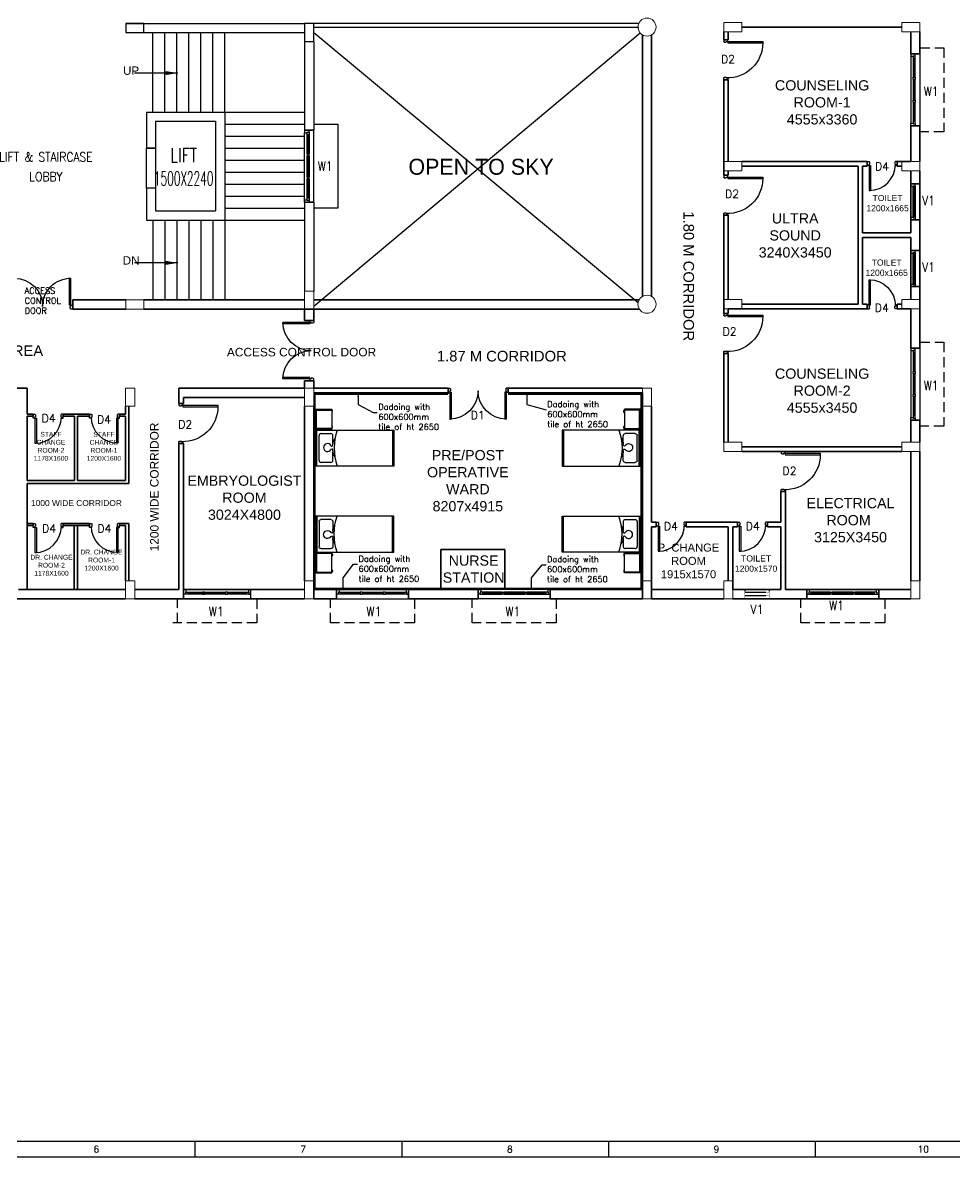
# Model space of a CAD drawing. Extents: x 2733443 to 3206532, y -1516114 to -1264405.
# Drawn here: x 2760105 to 2783369, y -1389320 to -1360977 of the extents above; entities that cross this region are included whole.
import ezdxf
from ezdxf.enums import TextEntityAlignment as Align

# ---------------------------------------------------------------- set-up
doc = ezdxf.new("R2010")
doc.units = 0
doc.header["$MEASUREMENT"] = 0
for name, pattern in [('1', [0, 0, 0]), ('DASHED', [0.75, 0.5, -0.25]), ('HIDDEN', [0.375, 0.25, -0.125])]:
    doc.linetypes.add(name, pattern=pattern)
doc.layers.get('0').update_dxf_attribs({"color": 250, "linetype": '1'})
for name, color, linetype in [('Chajja', 7, 'DASHED'), ('DADO', 10, '1'), ('DOOR', 40, 'Continuous'), ('furniture', 33, 'Continuous'), ('Plan', 44, 'Continuous'), ('stairscas', 7, 'Continuous'), ('TEXT', 5, '1'), ('TITLE', 7, 'Continuous'), ('V1', 7, 'Continuous'), ('Ventilator', 161, '1'), ('W1', 7, 'Continuous')]:
    doc.layers.add(name, color=color, linetype=linetype)
for name, color, linetype, lineweight in [('Column', 162, 'Continuous', 13), ('WALL', 7, '1', 35), ('windows', 4, 'Continuous', 0)]:
    doc.layers.add(name, color=color, linetype=linetype, lineweight=lineweight)
doc.styles.add('ARI', font='arial.ttf')
doc.styles.add('ARIAL', font='arial.ttf')
doc.styles.add('MSK', font='g13f12w.shx')
doc.styles.add('ROMANS', font='romans.shx')
doc.styles.add('RT', font='romant.shx')
doc.dimstyles.new('Measurements', dxfattribs={"dimscale": 0, "dimtxt": 150, "dimasz": 100, "dimexe": 100, "dimexo": 50, "dimgap": 25, "dimtad": 0, "dimdec": 0, "dimzin": 0, "dimdsep": 46, "dimtxsty": 'ROMANS', "dimcen": 10, "dimdle": 100, "dimclrd": 256, "dimclre": 256, "dimclrt": 5, "dimadec": 0, "dimazin": 0, "dimtfac": 1, "dimtdec": 0, "dimtofl": 0, "dimtmove": 1, "dimatfit": 3, "dimfxl": 1, "dimfrac": 2, "dimtolj": 1, "dimtzin": 0, "dimarcsym": 0})
doc.dimstyles.new('MM', dxfattribs={"dimscale": 0, "dimtxt": 230, "dimasz": 60, "dimexe": 100, "dimexo": 0.0625, "dimgap": 25, "dimtad": 0, "dimdec": 0, "dimzin": 0, "dimdsep": 46, "dimtxsty": 'ROMANS', "dimblk": 'OBLIQUE', "dimcen": 0.09, "dimdle": 100, "dimclrd": 5, "dimclre": 5, "dimclrt": 6, "dimadec": 0, "dimazin": 0, "dimtfac": 1, "dimtdec": 0, "dimtofl": 0, "dimtmove": 1, "dimatfit": 3, "dimfxl": 1, "dimfrac": 2, "dimtolj": 1, "dimtzin": 0, "dimarcsym": 0})

# ---------------------------------------------------------------- blocks, each defined once
blk = doc.blocks.new('A$C1BA14061')
at = {"layer": 'TITLE'}
blk.add_line((202692, -139174), (1204, -139174), dxfattribs=at)
at = {"layer": 'TITLE', "color": 0}
for p, q in [((101948, -140464), (101948, -139174)), ((118954, -140464), (118954, -139174)), ((135959, -140464), (135959, -139174)), ((152965, -140464), (152965, -139174))]:
    blk.add_line(p, q, dxfattribs=at)
at = {"layer": 'TITLE', "color": 7}
blk.add_line((203982, -140464), (0, -140464), dxfattribs=at)
at = {"layer": 'TITLE', "color": 0, "style": 'ROMANS', "width": 1}
for s, height, p in [('6', 535, (93808, -139799)), ('7', 535, (110813, -139799)), ('8', 535, (127819, -139799)), ('9', 535, (144825, -139799)), ('10', 534.7, (161831, -139799))]:
    blk.add_text(s, height=height, dxfattribs=at).set_placement(p, align=Align.MIDDLE)
blk = doc.blocks.new('A$C19B8274B')
at = {"layer": 'DOOR'}
for p, q in [((-45, 925), (-80, 925)), ((-80, 50), (-80, 925)), ((-45, 50), (-45, 925)), ((-45, 50), (-80, 50)), ((-955, -50), (-955, -47.5)), ((-940, -35), (-942.5, -35)), ((-60, -35), (-57.5, -35)), ((-45, -50), (-45, -47.5))]:
    blk.add_line(p, q, dxfattribs=at)
for points in [[(-940, 15), (-955, 15), (-955, 50), (-1000, 50), (-1000, -50), (-955, -50)], [(-940, -35), (-940, 15)], [(-60, 15), (-45, 15), (-45, 50), (0, 50), (0, -50), (-45, -50)], [(-60, -35), (-60, 15)]]:
    blk.add_lwpolyline(points, dxfattribs=at)
at = {"layer": 'DOOR', "color": 145}
blk.add_arc((-80, 50), 875, 90, 182.29244, dxfattribs=at)
at = {"layer": 'DOOR'}
for centre, start, end in [((-955, -35), 270, 0), ((-45, -35), 180, 270)]:
    blk.add_arc(centre, 12.5, start, end, dxfattribs=at)
blk = doc.blocks.new('A$C5E6D2A54')
at = {"layer": 'furniture'}
for p, q in [((-442, 400), (-1342, 400)), ((-1342, 400), (-1342, -1550)), ((-442, 370), (-1342, 370)), ((-580, 319), (-1205, 319)), ((-442, -1550), (-442, 400)), ((-1254, 270), (-1254, 22)), ((-531, 22), (-531, 270)), ((-1010, -27), (-1205, -27)), ((-580, -27), (-796, -27)), ((-1342, -1520), (-442, -1520)), ((-1342, -1550), (-442, -1550))]:
    blk.add_line(p, q, dxfattribs=at)
at = {"layer": 'furniture', "extrusion": (0, 0, -1)}
for centre, major_axis, ratio, start_param, end_param in [((-1205, 270), (34.8, 34.8), 1, 3.926991, 5.497787), ((-580, 270), (-34.8, 34.8), 1, 0.785398, 2.356194), ((-1205, 22), (-34.8, 34.8), 1, 3.926991, 5.497787), ((-903, 107), (99, 0), 0.994805, 2.082243, 7.342535), ((-971, -1), (-3.7, 29), 1, 0.827079, 3.777674), ((-836, -1), (3.5, 29), 1, 2.514084, 5.464678), ((-580, 22), (34.8, 34.8), 1, 0.785398, 2.356194), ((-892, -1416), (0, 1357), 0.999449, -0.338206, 0.338206), ((-995, -243), (-153, 153), 1, 0.057548, 0.834547), ((-812, -243), (69, 205), 0.993949, -0.370916, 0.370916)]:
    blk.add_ellipse(centre, major_axis=major_axis, ratio=ratio, start_param=start_param, end_param=end_param, dxfattribs=at)
blk = doc.blocks.new('A$C258329DF')
at = {"layer": 'furniture'}
for p, q in [((242, 428), (742, 428)), ((242, 28), (242, 428)), ((260, 440), (260, 428)), ((320, 440), (260, 440)), ((261, 48), (261, 428)), ((320, 440), (320, 428)), ((661, 440), (661, 428)), ((721, 440), (661, 440)), ((721, 440), (721, 428)), ((722, 428), (722, 48)), ((742, 428), (742, 28)), ((742, 28), (242, 28)), ((260, 16), (260, 28)), ((320, 16), (260, 16)), ((722, 48), (261, 48)), ((320, 16), (320, 28)), ((661, 16), (661, 28)), ((721, 16), (661, 16)), ((721, 16), (721, 28))]:
    blk.add_line(p, q, dxfattribs=at)
for centre, start, end in [((290, 354), 71.0754, 108.9246), ((691, 354), 71.0754, 108.9246), ((290, 102), 251.0754, 288.9246), ((691, 102), 251.0754, 288.9246)]:
    blk.add_arc(centre, 91.1, start, end, dxfattribs=at)
blk = doc.blocks.new('A$C45A5314D')
at = {"layer": 'furniture', "ltscale": 0.75, "rotation": 270}
blk.add_blockref('A$C258329DF', (-1978, 1209), dxfattribs=at)
at = {"layer": 'furniture', "color": 233, "xscale": -1, "rotation": 90}
blk.add_blockref('A$C5E6D2A54', (-1550, -892), dxfattribs=at)
blk = doc.blocks.new('6w')
at = {"layer": 'Plan'}
for p, q in [((-36, 9.2), (-36, 0)), ((36, 9.2), (36, 0))]:
    blk.add_line(p, q, dxfattribs=at)
at = {"layer": 'Plan', "color": 143}
for p, q in [((-36, 9.2), (36, 9.2)), ((-33.5, 2.5), (-12.5, 2.5)), ((-33.5, 0), (33.5, 0)), ((-31, 4), (-31.5, 4)), ((-31.5, 3.3), (-31.5, 4)), ((-31.5, 3.6), (-12.5, 3.6)), ((-31.5, 3.3), (-31, 3.3)), ((-31, 4.5), (-31, 4)), ((-31, 2.5), (-31, 3.3)), ((-10.5, 3.6), (10.5, 3.6)), ((-10.5, 2.5), (10.5, 2.5)), ((34, 4.5), (12.5, 4.5)), ((12.5, 3.6), (31.5, 3.6)), ((12.5, 2.5), (33.5, 2.5)), ((31, 4.5), (31, 4)), ((31, 4), (31.5, 4)), ((31.5, 3.3), (31, 3.3)), ((31, 2.5), (31, 3.3)), ((31.5, 4), (31.5, 3.3))]:
    blk.add_line(p, q, dxfattribs=at)
at = {"layer": 'Plan', "color": 40}
for p, q in [((-12.5, 2.5), (-12.5, 4.5)), ((-12.5, 4.5), (-10.5, 4.5)), ((-10.5, 2.5), (-12.5, 2.5)), ((-10.5, 2.5), (-10.5, 4.5)), ((10.5, 4.5), (12.5, 4.5)), ((10.5, 2.5), (10.5, 4.5)), ((12.5, 2.5), (10.5, 2.5)), ((12.5, 2.5), (12.5, 4.5))]:
    blk.add_line(p, q, dxfattribs=at)
for points in [[(-34, 4.5), (-36, 4.5), (-36, 0), (-33.5, 0), (-33.5, 2.5), (-34, 2.5), (-34, 4.5)], [(34, 4.5), (36, 4.5), (36, 0), (33.5, 0), (33.5, 2.5), (34, 2.5), (34, 4.5)]]:
    blk.add_lwpolyline(points, close=True, dxfattribs=at)
at = {"layer": 'Plan', "color": 143}
for points in [[(-12.5, 4.5), (-34, 4.5)], [(10.5, 4.5), (-10.5, 4.5)]]:
    blk.add_lwpolyline(points, dxfattribs=at)
blk = doc.blocks.new('_Oblique')
at = {"color": 0, "linetype": 'ByBlock', "lineweight": -2}
blk.add_line((-0.5, -0.5), (0.5, 0.5), dxfattribs=at)
blk = doc.blocks.new('750')
at = {"layer": 'DOOR'}
for p, q in [((-50, 705), (-47.5, 705)), ((-35, 690), (-35, 692.5)), ((-50, 45), (-47.5, 45)), ((-35, 60), (-35, 57.5)), ((50, 45), (50, 80)), ((50, 80), (675, 80)), ((50, 45), (675, 45)), ((675, 45), (675, 80))]:
    blk.add_line(p, q, dxfattribs=at)
for points in [[(15, 690), (15, 705), (50, 705), (50, 750), (-50, 750), (-50, 705)], [(-35, 690), (15, 690)], [(15, 60), (15, 45), (50, 45), (50, 0), (-50, 0), (-50, 45)], [(-35, 60), (15, 60)]]:
    blk.add_lwpolyline(points, dxfattribs=at)
for centre, start, end in [((-35, 705), 180, 270), ((-35, 45), 90, 180)]:
    blk.add_arc(centre, 12.5, start, end, dxfattribs=at)
at = {"layer": 'DOOR', "color": 145}
blk.add_arc((15, 45), 660, 0, 90, dxfattribs=at)
blk = doc.blocks.new('A$C7C0069F8')
at = {"layer": 'Plan'}
for p, q in [((230, 900), (0, 900)), ((0, 900), (0, 837)), ((112, 900), (0, 900)), ((112, 850), (112, 900)), ((0, 837), (62, 837)), ((62, 850), (112, 850)), ((62, 837), (62, 850)), ((112, 850), (112, 850)), ((0, 62), (62, 62)), ((0, 0), (0, 62)), ((62, 62), (62, 50)), ((62, 50), (112, 50)), ((112, 50), (112, 50)), ((112, 50), (112, 0)), ((230, 0), (0, 0)), ((112, 0), (0, 0))]:
    blk.add_line(p, q, dxfattribs=at)
at = {"layer": 'Plan', "color": 143}
for p, q in [((230, 0), (230, 900)), ((0, 62), (0, 837)), ((62, 62), (62, 837)), ((62, 800), (81, 800)), ((81, 812), (81, 800)), ((100, 812), (81, 812)), ((90, 87), (90, 812)), ((100, 800), (100, 812)), ((112, 800), (100, 800)), ((112, 850), (112, 50)), ((62, 100), (81, 100)), ((81, 87), (81, 100)), ((81, 87), (100, 87)), ((112, 100), (100, 100)), ((100, 100), (100, 87))]:
    blk.add_line(p, q, dxfattribs=at)
blk = doc.blocks.new('21500')
at = {"layer": 'DOOR'}
for p, q in [((45, 100), (45, 770)), ((45, 770), (80, 770)), ((80, 100), (80, 770)), ((1420, 100), (1420, 770)), ((1455, 770), (1420, 770)), ((1455, 100), (1455, 770)), ((45, 100), (80, 100)), ((45, 0), (45, 2.5)), ((60, 15), (57.5, 15)), ((1455, 100), (1420, 100)), ((1440, 15), (1442.5, 15)), ((1455, 0), (1455, 2.5))]:
    blk.add_line(p, q, dxfattribs=at)
for points in [[(60, 65), (45, 65), (45, 100), (0, 100), (0, 0), (45, 0)], [(60, 15), (60, 65)], [(1440, 65), (1455, 65), (1455, 100), (1500, 100), (1500, 0), (1455, 0)], [(1440, 15), (1440, 65)]]:
    blk.add_lwpolyline(points, dxfattribs=at)
at = {"layer": 'DOOR', "color": 145}
for centre, start, end in [((45, 65), 0, 90), ((1455, 65), 90, 180)]:
    blk.add_arc(centre, 705, start, end, dxfattribs=at)
at = {"layer": 'DOOR'}
for centre, start, end in [((45, 15), 270, 0), ((1455, 15), 180, 270)]:
    blk.add_arc(centre, 12.5, start, end, dxfattribs=at)
blk = doc.blocks.new('ddoor')
at = {"layer": 'DOOR', "lineweight": 25}
for p, q in [((50, 0), (-50, 0)), ((-50, 0), (-50, -45)), ((50, -45), (50, 0)), ((-50, -45), (-47, -45)), ((-35, -60), (-35, -57)), ((-35, -60), (15, -60)), ((15, -60), (15, -45)), ((15, -45), (50, -45)), ((50, -45), (720, -45)), ((50, -45), (50, -80)), ((50, -80), (720, -80)), ((-50, -1500), (-50, -1455)), ((-50, -1455), (-47, -1455)), ((50, -1500), (-50, -1500)), ((50, -1500), (-50, -1500)), ((-35, -1440), (-35, -1442)), ((-35, -1440), (15, -1440)), ((15, -1440), (15, -1455)), ((15, -1455), (50, -1455)), ((50, -1420), (720, -1420)), ((50, -1455), (50, -1420)), ((50, -1455), (720, -1455)), ((50, -1455), (50, -1500))]:
    blk.add_line(p, q, dxfattribs=at)
for centre, start, end in [((-35, -45), 180, 270), ((-35, -1455), 90, 180)]:
    blk.add_arc(centre, 12.5, start, end, dxfattribs=at)
at = {"layer": 'DOOR', "color": 146, "lineweight": 25, "true_color": 0x105689}
for centre, start, end in [((15, -45), 270, 0), ((15, -1455), 0, 90)]:
    blk.add_arc(centre, 705, start, end, dxfattribs=at)

msp = doc.modelspace()

# ---------------------------------------------------------------- linework, layer by layer
at = {"layer": 'Chajja', "linetype": 'DASHED', "ltscale": 500}
for p, q in [((2763969.5465, -1375969.7761), (2763969.5465, -1375369.776)), ((2765954.5465, -1375369.776), (2765954.5465, -1375969.7761)), ((2765954.5465, -1375969.7761), (2763854.5465, -1375969.7761))]:
    msp.add_line(p, q, dxfattribs=at)
for points in [[(2782510.3007, -1361602.9387), (2783110.3008, -1361602.9387), (2783110.3008, -1363702.9387), (2782510.3007, -1363702.9387)], [(2782510.3632, -1368954.4298), (2783110.3633, -1368954.4298), (2783110.3633, -1371054.4298), (2782510.3632, -1371054.4298)], [(2769891.756, -1375369.776), (2769891.756, -1375969.7761), (2767791.756, -1375969.7761), (2767791.756, -1375369.776)], [(2773430.3848, -1375369.776), (2773430.3848, -1375969.7761), (2771330.3848, -1375969.7761), (2771330.3848, -1375369.776)], [(2781632.8007, -1375369.7761), (2781632.8007, -1375969.7762), (2779532.8007, -1375969.7762), (2779532.8007, -1375369.7761)]]:
    msp.add_lwpolyline(points, dxfattribs=at)
at = {"layer": 'Column'}
for points in [[(2778060.3848, -1361202.2761), (2778060.3848, -1360972.2761), (2777610.3848, -1360972.2761), (2777610.3848, -1361202.2761)], [(2782510.3007, -1361202.2761), (2782510.3007, -1360972.2761), (2782060.3007, -1360972.2761), (2782060.3007, -1361202.2761)], [(2778060.3848, -1364444.7761), (2778060.3848, -1364674.7761), (2777610.3848, -1364674.7761), (2777610.3848, -1364444.7761)], [(2782510.3007, -1364444.7761), (2782510.3007, -1364674.7761), (2782060.3007, -1364674.7761), (2782060.3007, -1364444.7761)], [(2767373.7082, -1367679.7761), (2767143.7082, -1367679.7761), (2767143.7082, -1368129.7761), (2767373.7082, -1368129.7761)], [(2762680.6065, -1367899.7761), (2762680.6065, -1368129.7761), (2763130.6065, -1368129.7761), (2763130.6065, -1367899.7761)], [(2778060.3848, -1368124.7761), (2778060.3848, -1367894.7761), (2777610.3848, -1367894.7761), (2777610.3848, -1368124.7761)], [(2782510.3007, -1368124.7761), (2782510.3007, -1367894.7761), (2782060.3007, -1367894.7761), (2782060.3007, -1368124.7761)], [(2762674.5465, -1370109.7761), (2762904.5465, -1370109.7761), (2762904.5465, -1370559.7761), (2762674.5465, -1370559.7761)], [(2767373.7082, -1370109.7761), (2767143.7082, -1370109.7761), (2767143.7082, -1370559.7761), (2767373.7082, -1370559.7761)], [(2775810.3848, -1370109.7761), (2775580.3848, -1370109.7761), (2775580.3848, -1370559.7761), (2775810.3848, -1370559.7761)], [(2778060.3848, -1371689.7761), (2778060.3848, -1371459.7761), (2777610.3848, -1371459.7761), (2777610.3848, -1371689.7761)], [(2782510.3007, -1371689.7761), (2782510.3007, -1371459.7761), (2782060.3007, -1371459.7761), (2782060.3007, -1371689.7761)], [(2762904.5465, -1374919.7761), (2762674.5465, -1374919.7761), (2762674.5465, -1375369.7761), (2762904.5465, -1375369.7761)], [(2767373.7082, -1374919.7761), (2767143.7082, -1374919.7761), (2767143.7082, -1375369.7761), (2767373.7082, -1375369.7761)], [(2775810.3848, -1374919.7761), (2775580.3848, -1374919.7761), (2775580.3848, -1375369.7761), (2775810.3848, -1375369.7761)], [(2777840.3848, -1374919.7761), (2777610.3848, -1374919.7761), (2777610.3848, -1375369.7761), (2777840.3848, -1375369.7761)], [(2782510.3007, -1374919.7761), (2782280.3007, -1374919.7761), (2782280.3007, -1375369.7761), (2782510.3007, -1375369.7761)]]:
    msp.add_lwpolyline(points, close=True, dxfattribs=at)
at = {"layer": 'Column', "color": 3}
for centre in [(2775695.3848, -1361087.2761), (2775695.3848, -1368009.7761)]:
    msp.add_circle(centre, 225, dxfattribs=at)
at = {"layer": 'DADO', "color": 240, "true_color": 0xed1f24}
for p, q in [((2767373.7082, -1370224.7761), (2767381.2082, -1370224.7761)), ((2767373.7082, -1370224.7761), (2767398.7082, -1370224.7761)), ((2767398.7082, -1370224.7761), (2767398.7082, -1370249.7761)), ((2770727.0465, -1370224.7761), (2770727.0465, -1370249.7761)), ((2775580.3848, -1370224.7761), (2775555.3848, -1370224.7761)), ((2775555.3848, -1370224.7761), (2775555.3848, -1370249.7761)), ((2775580.3848, -1370224.7761), (2775572.8848, -1370224.7761)), ((2767373.7082, -1375139.7761), (2767381.2082, -1375139.7761)), ((2767373.7082, -1375139.7761), (2767398.7082, -1375139.7761)), ((2767398.7082, -1375139.7761), (2767398.7082, -1375114.7761)), ((2775555.3848, -1375139.7761), (2775555.3848, -1375114.7761)), ((2775580.3848, -1375139.7761), (2775555.3848, -1375139.7761)), ((2775580.3848, -1375139.7761), (2775572.8848, -1375139.7761))]:
    msp.add_line(p, q, dxfattribs=at)
at = {"layer": 'DADO', "color": 1, "const_width": 50}
msp.add_lwpolyline([(2770727.0465, -1370249.7761), (2767398.7082, -1370249.7761), (2767398.7082, -1375114.7761), (2775555.3848, -1375114.7761), (2775555.3848, -1370249.7761), (2772227.0465, -1370249.7761)], dxfattribs=at)
at = {"layer": 'furniture'}
for p, q in [((2775130.3848, -1370224.7761), (2775580.3848, -1370224.7761)), ((2775580.3848, -1370224.7761), (2775580.3848, -1371224.7761))]:
    msp.add_line(p, q, dxfattribs=at)
at = {"layer": 'Plan'}
for p, q in [((2764119.5465, -1375369.7761), (2764119.5465, -1375139.7761)), ((2765804.5465, -1375369.7761), (2765804.5465, -1375139.7761))]:
    msp.add_line(p, q, dxfattribs=at)
at = {"layer": 'Plan', "color": 143}
for p, q in [((2764119.5465, -1375139.7761), (2765742.0465, -1375139.7761)), ((2764182.0465, -1375202.2761), (2764707.0465, -1375202.2761)), ((2764244.5465, -1375202.2761), (2764244.5465, -1375221.0261)), ((2764642.0465, -1375202.2761), (2765167.0465, -1375202.2761)), ((2765217.0465, -1375202.2761), (2765742.0465, -1375202.2761)), ((2765679.5465, -1375202.2761), (2765679.5465, -1375221.0261)), ((2764004.5465, -1375369.7761), (2765804.5465, -1375369.7761)), ((2764707.0465, -1375252.2761), (2764169.5465, -1375252.2761)), ((2764232.0465, -1375221.0261), (2764232.0465, -1375239.7761)), ((2764232.0465, -1375221.0261), (2764244.5465, -1375221.0261)), ((2764232.0465, -1375229.9515), (2764707.0465, -1375229.9515)), ((2764244.5465, -1375239.7761), (2764232.0465, -1375239.7761)), ((2764244.5465, -1375252.2761), (2764244.5465, -1375239.7761)), ((2764642.0465, -1375229.9515), (2765167.0465, -1375229.9515)), ((2765167.0465, -1375252.2761), (2764642.0465, -1375252.2761)), ((2765217.0465, -1375229.9515), (2765692.0465, -1375229.9515)), ((2765754.5465, -1375252.2761), (2765217.0465, -1375252.2761)), ((2765692.0465, -1375221.0261), (2765679.5465, -1375221.0261)), ((2765679.5465, -1375239.7761), (2765692.0465, -1375239.7761)), ((2765679.5465, -1375252.2761), (2765679.5465, -1375239.7761)), ((2765692.0465, -1375239.7761), (2765692.0465, -1375221.0261))]:
    msp.add_line(p, q, dxfattribs=at)
at = {"layer": 'Plan', "color": 40}
for p, q in [((2764119.5465, -1375252.2761), (2764119.5465, -1375139.7761)), ((2764119.5465, -1375139.7761), (2764182.0465, -1375139.7761)), ((2764182.0465, -1375202.2761), (2764169.5465, -1375202.2761)), ((2764169.5465, -1375202.2761), (2764169.5465, -1375252.2761)), ((2764182.0465, -1375139.7761), (2764182.0465, -1375202.2761)), ((2764592.0465, -1375202.2761), (2764592.0465, -1375252.2761)), ((2764642.0465, -1375202.2761), (2764592.0465, -1375202.2761)), ((2764642.0465, -1375202.2761), (2764642.0465, -1375252.2761)), ((2765217.0465, -1375202.2761), (2765167.0465, -1375202.2761)), ((2765167.0465, -1375202.2761), (2765167.0465, -1375252.2761)), ((2765217.0465, -1375202.2761), (2765217.0465, -1375252.2761)), ((2765804.5465, -1375139.7761), (2765742.0465, -1375139.7761)), ((2765742.0465, -1375139.7761), (2765742.0465, -1375202.2761)), ((2765742.0465, -1375202.2761), (2765754.5465, -1375202.2761)), ((2765754.5465, -1375202.2761), (2765754.5465, -1375252.2761)), ((2765804.5465, -1375252.2761), (2765804.5465, -1375139.7761)), ((2764169.5465, -1375252.2761), (2764119.5465, -1375252.2761)), ((2764169.5465, -1375252.2761), (2764169.5465, -1375252.2761)), ((2764592.0465, -1375252.2761), (2764642.0465, -1375252.2761)), ((2765167.0465, -1375252.2761), (2765217.0465, -1375252.2761)), ((2765754.5465, -1375252.2761), (2765804.5465, -1375252.2761)), ((2765754.5465, -1375252.2761), (2765754.5465, -1375252.2761))]:
    msp.add_line(p, q, dxfattribs=at)
at = {"layer": 'stairscas', "color": 251, "ltscale": 500}
for p, q in [((2762680.6065, -1360994.7761), (2767143.7082, -1360994.7761)), ((2775490.2781, -1360994.7761), (2767373.7082, -1360994.7761)), ((2762680.6065, -1361224.7761), (2767143.7082, -1361224.7761)), ((2763353.7082, -1363209.7761), (2763353.7082, -1361224.7761)), ((2763653.7082, -1363209.7761), (2763653.7082, -1361224.7761)), ((2763953.7082, -1363209.7761), (2763953.7082, -1361224.7761)), ((2764253.7082, -1363209.7761), (2764253.7082, -1361224.7761)), ((2764553.7082, -1363209.7761), (2764553.7082, -1361224.7761)), ((2764853.7082, -1363209.7761), (2764853.7082, -1361224.7761)), ((2765153.7082, -1363209.7761), (2765153.7082, -1361224.7761)), ((2775490.2781, -1361094.7761), (2767373.7082, -1361094.7761)), ((2767373.7082, -1361224.7761), (2775475.1618, -1367963.6584)), ((2767373.7082, -1368054.7761), (2775521.3865, -1361229.9281)), ((2767143.7082, -1361444.7761), (2767143.7082, -1363662.2761)), ((2767373.7082, -1361444.7761), (2767373.7082, -1363662.2761)), ((2763193.7082, -1363209.7761), (2763193.7082, -1364114.3082)), ((2763193.7082, -1363209.7761), (2765153.7082, -1363209.7761)), ((2765153.7082, -1363209.7761), (2767143.7082, -1363209.7761)), ((2765153.7082, -1363209.7761), (2765153.7082, -1365909.7761)), ((2763423.7082, -1363439.7761), (2763423.7082, -1364114.3082)), ((2763423.7082, -1363439.7761), (2764923.7082, -1363439.7761)), ((2764923.7082, -1363439.7761), (2764923.7082, -1365679.7761)), ((2765153.7082, -1363509.7761), (2767143.7082, -1363509.7761)), ((2765153.7082, -1363809.7761), (2767143.7082, -1363809.7761)), ((2767143.7082, -1363662.2761), (2767373.7082, -1363662.2761)), ((2763423.7082, -1364114.3082), (2763193.7082, -1364114.3082)), ((2765153.7082, -1364109.7761), (2767143.7082, -1364109.7761)), ((2765153.7082, -1364409.7761), (2767143.7082, -1364409.7761)), ((2765153.7082, -1364709.7761), (2767143.7082, -1364709.7761)), ((2763423.7082, -1365114.3082), (2763193.7082, -1365114.3082)), ((2763193.7082, -1365114.3082), (2763193.7082, -1365909.7761)), ((2763423.7082, -1365114.3082), (2763423.7082, -1365679.7761)), ((2765153.7082, -1365009.7761), (2767143.7082, -1365009.7761)), ((2765153.7082, -1365309.7761), (2767143.7082, -1365309.7761)), ((2767143.7082, -1365462.2761), (2767143.7082, -1367679.7761)), ((2767143.7082, -1365462.2761), (2767373.7082, -1365462.2761)), ((2767373.7082, -1365462.2761), (2767373.7082, -1367679.7761)), ((2763423.7082, -1365679.7761), (2764923.7082, -1365679.7761)), ((2765153.7082, -1365609.7761), (2767143.7082, -1365609.7761)), ((2763193.7082, -1365909.7761), (2765153.7082, -1365909.7761)), ((2763353.7082, -1365909.7761), (2763353.7082, -1367899.7761)), ((2763653.7082, -1365909.7761), (2763653.7082, -1367899.7761)), ((2763953.7082, -1365909.7761), (2763953.7082, -1367899.7761)), ((2764253.7082, -1365909.7761), (2764253.7082, -1367899.7761)), ((2764553.7082, -1365909.7761), (2764553.7082, -1367899.7761)), ((2764853.7082, -1365909.7761), (2764853.7082, -1367899.7761)), ((2765153.7082, -1365909.7761), (2767143.7082, -1365909.7761)), ((2765153.7082, -1365909.7761), (2765153.7082, -1367899.7761))]:
    msp.add_line(p, q, dxfattribs=at)
for points in [[(2762680.6065, -1360994.7761), (2762680.6065, -1361224.7761), (2763130.6065, -1361224.7761), (2763130.6065, -1360994.7761)], [(2767373.7082, -1360994.7761), (2767143.7082, -1360994.7761), (2767143.7082, -1361444.7761), (2767373.7082, -1361444.7761)], [(2763193.7082, -1364114.3082), (2763423.7082, -1364114.3082), (2763423.7082, -1365114.3082), (2763193.7082, -1365114.3082)]]:
    msp.add_lwpolyline(points, close=True, dxfattribs=at)
msp.add_lwpolyline([(2767373.7081, -1363512.2761), (2767973.7082, -1363512.2761), (2767973.7082, -1365612.2761), (2767373.7081, -1365612.2761)], dxfattribs=at)
at = {"layer": 'V1', "linetype": 'HIDDEN', "ltscale": 0.5}
for p, q in [((2778742.2969, -1375139.7761), (2778142.2969, -1375139.7761)), ((2778142.2969, -1375139.7761), (2778142.2969, -1375369.7761)), ((2778742.2969, -1375139.7761), (2778742.2969, -1375369.7761)), ((2778742.2969, -1375214.7761), (2778142.2969, -1375214.7761)), ((2778742.2969, -1375294.7761), (2778142.2969, -1375294.7761)), ((2778742.2969, -1375369.7761), (2778142.2969, -1375369.7761))]:
    msp.add_line(p, q, dxfattribs=at)
at = {"layer": 'WALL'}
for p, q in [((2775580.3848, -1361280.6669), (2775580.3848, -1367816.3853)), ((2775810.3848, -1361280.6669), (2775810.3848, -1367816.3853)), ((2777610.3848, -1361202.2761), (2777610.3848, -1361402.0074)), ((2777725.3848, -1361402.0074), (2777725.3848, -1361202.2761)), ((2778060.3848, -1361087.2761), (2782060.3007, -1361087.2761)), ((2782280.3007, -1361202.2761), (2782280.3007, -1361752.9387)), ((2782510.3007, -1361202.2761), (2782510.3007, -1361752.9387)), ((2782510.3007, -1361752.9387), (2782280.3007, -1361752.9387)), ((2777610.3848, -1362402.0074), (2777610.3848, -1364789.5074)), ((2777725.3848, -1362402.0074), (2777725.3848, -1364444.7761)), ((2782510.3007, -1363552.9387), (2782280.3007, -1363552.9387)), ((2782280.3007, -1363552.9387), (2782280.3007, -1364444.7761)), ((2782510.3007, -1363552.9387), (2782510.3007, -1364444.7761)), ((2777725.3848, -1364674.7761), (2777725.3848, -1364789.5074)), ((2778060.3848, -1364444.7761), (2780965.3007, -1364444.7761)), ((2778060.3848, -1364559.7761), (2780965.3007, -1364559.7761)), ((2780965.3007, -1364444.7761), (2781195.3007, -1364444.7761)), ((2780965.3007, -1364559.7761), (2780965.3007, -1368009.7761)), ((2781080.3007, -1364559.7761), (2781195.3007, -1364559.7761)), ((2781080.3007, -1364559.7761), (2781080.3007, -1366227.2761)), ((2781195.3007, -1364446.6066), (2781195.3007, -1364561.6066)), ((2781945.3007, -1364444.7761), (2782280.3007, -1364444.7761)), ((2781945.3007, -1364446.6066), (2781945.3007, -1364561.6066)), ((2781945.3007, -1364559.7761), (2782060.3007, -1364559.7761)), ((2782280.3007, -1364674.7761), (2782280.3007, -1366227.2761)), ((2782510.3007, -1364674.7761), (2782510.3007, -1369104.4298)), ((2782510.3007, -1365001.0261), (2782280.3007, -1365001.0261)), ((2777610.3848, -1365789.5074), (2777610.3848, -1368239.5074)), ((2777725.3848, -1365789.5074), (2777725.3848, -1367894.7761)), ((2782510.3007, -1365901.0261), (2782280.3007, -1365901.0261)), ((2781080.3007, -1366227.2761), (2782280.3007, -1366227.2761)), ((2781080.3007, -1366342.2761), (2781080.3007, -1368009.7761)), ((2781080.3007, -1366342.2761), (2782280.3007, -1366342.2761)), ((2782280.3007, -1366342.2761), (2782280.3007, -1367894.7761)), ((2782510.3007, -1366668.5261), (2782280.3007, -1366668.5261)), ((2782510.3007, -1367568.5261), (2782280.3007, -1367568.5261)), ((2761353.7551, -1367899.7761), (2762680.6065, -1367899.7761)), ((2761353.7551, -1368129.7761), (2761353.7551, -1367899.7761)), ((2763130.6065, -1367899.7761), (2767143.7082, -1367899.7761)), ((2767373.7082, -1367899.7761), (2775499.1069, -1367899.7761)), ((2778060.3848, -1368009.7761), (2780965.3007, -1368009.7761)), ((2781080.3007, -1368009.7761), (2781195.3007, -1368009.7761)), ((2781195.3007, -1368124.7761), (2781195.3007, -1368009.7761)), ((2781945.3007, -1368009.7761), (2782060.3007, -1368009.7761)), ((2781945.3007, -1368124.7761), (2781945.3007, -1368009.7761)), ((2761353.7551, -1368129.7761), (2762680.6065, -1368129.7761)), ((2763130.6065, -1368129.7761), (2775505.0561, -1368129.7761)), ((2767143.7082, -1368420.1045), (2767143.7082, -1368129.7761)), ((2767373.7082, -1368420.1045), (2767373.7082, -1368134.6009)), ((2777725.3848, -1368124.7761), (2780965.3007, -1368124.7761)), ((2777725.3848, -1368124.7761), (2777725.3848, -1368239.5074)), ((2780965.3007, -1368124.7761), (2781195.3007, -1368124.7761)), ((2781945.3007, -1368124.7761), (2782280.3007, -1368124.7761)), ((2767143.7082, -1368420.1045), (2767373.7082, -1368420.1045)), ((2777610.3848, -1369239.5074), (2777610.3848, -1371459.7761)), ((2777725.3848, -1369239.5074), (2777725.3848, -1371459.7761)), ((2767143.7082, -1370109.7761), (2767143.7082, -1369920.1045)), ((2767373.7082, -1370109.7761), (2767373.7082, -1369920.1045)), ((2759801.5465, -1370109.7761), (2760216.5465, -1370109.7761)), ((2760216.5465, -1370109.7761), (2760216.5465, -1370759.7761)), ((2767143.7082, -1370109.7761), (2764004.5465, -1370109.7761)), ((2764004.5465, -1370489.7761), (2764004.5465, -1370109.7761)), ((2767143.7082, -1370339.7761), (2764119.5465, -1370339.7761)), ((2764119.5465, -1370489.7761), (2764119.5465, -1370339.7761)), ((2767373.7082, -1370109.7761), (2770727.0465, -1370109.7761)), ((2767373.7082, -1370224.7761), (2770727.0465, -1370224.7761)), ((2770727.0465, -1370109.7761), (2770727.0465, -1370224.7761)), ((2772227.0465, -1370109.7761), (2775580.3848, -1370109.7761)), ((2772227.0465, -1370109.7761), (2772227.0465, -1370224.7761)), ((2772227.0465, -1370224.7761), (2775004.9525, -1370224.7761)), ((2775004.9525, -1370109.7761), (2775580.3848, -1370109.7761)), ((2775004.9525, -1370224.7761), (2775580.3848, -1370224.7761)), ((2762674.5465, -1370559.7761), (2762674.5465, -1370759.7761)), ((2762754.5465, -1370559.7761), (2762754.5465, -1372489.7761)), ((2764119.5465, -1370489.7761), (2764004.5465, -1370489.7761)), ((2767143.7082, -1370559.7761), (2767143.7082, -1373139.7761)), ((2767373.7082, -1370559.7761), (2767373.7082, -1375139.7761)), ((2775580.3848, -1370559.7761), (2775580.3848, -1371689.7761)), ((2775810.3848, -1370559.7761), (2775810.3848, -1371689.7761)), ((2760366.5465, -1370759.7761), (2760216.5465, -1370759.7761)), ((2760216.5465, -1370809.7761), (2760216.5465, -1372409.7761)), ((2760366.5465, -1370809.7761), (2760216.5465, -1370809.7761)), ((2760366.5465, -1370759.7761), (2760366.5465, -1370809.7761)), ((2761774.5465, -1370759.7761), (2761116.5465, -1370759.7761)), ((2761116.5465, -1370759.7761), (2761116.5465, -1370809.7761)), ((2761394.9656, -1370809.7761), (2761116.5465, -1370809.7761)), ((2761394.9656, -1370809.7761), (2761394.9656, -1372409.7761)), ((2761474.9656, -1370809.7761), (2761474.9656, -1372409.7761)), ((2761774.5465, -1370809.7761), (2761474.9656, -1370809.7761)), ((2761774.5465, -1370759.7761), (2761774.5465, -1370809.7761)), ((2762674.5465, -1370759.7761), (2762524.5465, -1370759.7761)), ((2762524.5465, -1370759.7761), (2762524.5465, -1370809.7761)), ((2762674.5465, -1370809.7761), (2762524.5465, -1370809.7761)), ((2762674.5465, -1370809.7761), (2762674.5465, -1372409.7761)), ((2782280.3007, -1370904.4298), (2782280.3007, -1371459.7761)), ((2782510.3007, -1370904.4298), (2782510.3007, -1371459.7761)), ((2764004.5465, -1375139.7761), (2764004.5465, -1371489.7761)), ((2764119.5465, -1371489.7761), (2764004.5465, -1371489.7761)), ((2764119.5465, -1375369.7761), (2764119.5465, -1371489.7761)), ((2775580.3848, -1371689.7761), (2775580.3848, -1375139.7761)), ((2775810.3848, -1371689.7761), (2775810.3848, -1373454.7761)), ((2782060.3007, -1371574.7761), (2778060.3848, -1371574.7761)), ((2782060.3007, -1371689.7761), (2778060.3848, -1371689.7761)), ((2782280.3007, -1371689.7761), (2782280.3007, -1372404.7761)), ((2782510.3007, -1371689.7761), (2782510.3007, -1372404.7761)), ((2761394.9656, -1372409.7761), (2760216.5465, -1372409.7761)), ((2760216.5465, -1372489.7761), (2760216.5465, -1375139.7761)), ((2762754.5465, -1372489.7761), (2760216.5465, -1372489.7761)), ((2762674.5465, -1372409.7761), (2761474.9656, -1372409.7761)), ((2782280.3007, -1372404.7761), (2782280.3007, -1374919.7761)), ((2782510.3007, -1372404.7761), (2782510.3007, -1374919.7761)), ((2760216.5465, -1375139.7761), (2760216.5465, -1372739.7761)), ((2779040.3007, -1372689.7761), (2779040.3007, -1373454.7761)), ((2779155.3007, -1372689.7761), (2779155.3007, -1375139.7761)), ((2767143.7082, -1373139.7761), (2767143.7082, -1374919.7761)), ((2760366.5465, -1373489.7761), (2760216.5465, -1373489.7761)), ((2760366.5465, -1373489.7761), (2760366.5465, -1373539.7761)), ((2761116.5465, -1373489.7761), (2761116.5465, -1373539.7761)), ((2761116.5465, -1373489.7761), (2761774.5465, -1373489.7761)), ((2761774.5465, -1373539.7761), (2761774.5465, -1373489.7761)), ((2762754.5465, -1373489.7761), (2762524.5465, -1373489.7761)), ((2762524.5465, -1373539.7761), (2762524.5465, -1373489.7761)), ((2762754.5465, -1373489.7761), (2762754.5465, -1374919.7761)), ((2775925.3848, -1373454.7761), (2775810.3848, -1373454.7761)), ((2775925.3848, -1373456.6066), (2775925.3848, -1373571.6066)), ((2777955.3848, -1373454.7761), (2776675.3848, -1373454.7761)), ((2776675.3848, -1373456.6066), (2776675.3848, -1373571.6066)), ((2777955.3848, -1373456.6066), (2777955.3848, -1373571.6066)), ((2779040.3007, -1373454.7761), (2778705.3848, -1373454.7761)), ((2778705.3848, -1373456.6066), (2778705.3848, -1373571.6066)), ((2760366.5465, -1373539.7761), (2760216.5465, -1373539.7761)), ((2761377.4656, -1373539.7761), (2761116.5465, -1373539.7761)), ((2761774.5465, -1373539.7761), (2761377.4656, -1373539.7761)), ((2761394.1478, -1373539.7761), (2761394.1478, -1375139.7761)), ((2761474.1478, -1373539.7761), (2761474.1478, -1375139.7761)), ((2762674.5465, -1373539.7761), (2762524.5465, -1373539.7761)), ((2762674.5465, -1373539.7761), (2762674.5465, -1374919.7761)), ((2775810.3848, -1373569.7761), (2775810.3848, -1375139.7761)), ((2775925.3848, -1373569.7761), (2775810.3848, -1373569.7761)), ((2777725.3848, -1373569.7761), (2776675.3848, -1373569.7761)), ((2777725.3007, -1373569.7761), (2777725.3007, -1374919.7761)), ((2777840.3007, -1373569.7761), (2777840.3007, -1375139.7761)), ((2777955.3848, -1373569.7761), (2777840.3007, -1373569.7761)), ((2779040.3007, -1373569.7761), (2778705.3848, -1373569.7761)), ((2779040.3007, -1373569.7761), (2779040.3007, -1375139.7761)), ((2770543.5387, -1375139.7761), (2770543.5387, -1374139.7761)), ((2770543.5387, -1374139.7761), (2772143.5387, -1374139.7761)), ((2772143.5387, -1374139.7761), (2772143.5387, -1375139.7761)), ((2767373.7082, -1375369.7761), (2767373.7082, -1374919.7761)), ((2775580.3848, -1375369.7761), (2775580.3848, -1374919.7761)), ((2775810.3848, -1375369.7761), (2775810.3848, -1374919.7761)), ((2760272.0515, -1375139.7761), (2760000.3848, -1375139.7761)), ((2762674.5465, -1375139.7761), (2760272.0515, -1375139.7761)), ((2764004.5465, -1375139.7761), (2762904.5465, -1375139.7761)), ((2767143.7082, -1375139.7761), (2764119.5465, -1375139.7761)), ((2767373.7082, -1375139.7761), (2767941.756, -1375139.7761)), ((2769741.756, -1375139.7761), (2771480.3848, -1375139.7761)), ((2773280.3848, -1375139.7761), (2775580.3848, -1375139.7761)), ((2777610.3848, -1375139.7761), (2775810.3848, -1375139.7761)), ((2779040.3007, -1375139.7761), (2777840.3848, -1375139.7761)), ((2780685.3007, -1375139.7761), (2779155.3007, -1375139.7761)), ((2779682.8007, -1375139.7761), (2779682.8007, -1375369.7761)), ((2782280.3007, -1375139.7761), (2780685.3007, -1375139.7761)), ((2781482.8007, -1375139.7761), (2781482.8007, -1375369.7761)), ((2758435.3848, -1375369.7761), (2762674.5465, -1375369.7761)), ((2762904.5465, -1375369.7761), (2767143.7082, -1375369.7761)), ((2767373.7082, -1375369.7761), (2767941.756, -1375369.7761)), ((2769741.756, -1375369.7761), (2771480.3848, -1375369.7761)), ((2773280.3848, -1375369.7761), (2775580.3848, -1375369.7761)), ((2777610.3848, -1375369.7761), (2775810.3848, -1375369.7761)), ((2782280.3007, -1375369.7761), (2777840.3848, -1375369.7761)), ((2782280.3007, -1375369.7761), (2781617.8427, -1375369.7761))]:
    msp.add_line(p, q, dxfattribs=at)
at = {"layer": 'WALL', "linetype": 'ByBlock'}
for p, q in [((2777610.3848, -1361402.0074), (2777725.3848, -1361402.0074)), ((2777725.3848, -1362402.0074), (2777610.3848, -1362402.0074)), ((2777610.3848, -1364789.5074), (2777725.3848, -1364789.5074)), ((2777725.3848, -1365789.5074), (2777610.3848, -1365789.5074)), ((2777610.3848, -1368239.5074), (2777725.3848, -1368239.5074)), ((2767143.7082, -1368420.1045), (2767373.7082, -1368420.1045)), ((2777725.3848, -1369239.5074), (2777610.3848, -1369239.5074)), ((2767143.7082, -1369920.1045), (2767373.7082, -1369920.1045)), ((2779155.3007, -1372689.7761), (2779040.3007, -1372689.7761))]:
    msp.add_line(p, q, dxfattribs=at)
at = {"layer": 'WALL'}
for points in [[(2782280.3007, -1368124.7761), (2782280.3007, -1369104.4298), (2782510.3007, -1369104.4298)], [(2782280.3007, -1370904.4298), (2782510.3007, -1370904.4298)], [(2767941.756, -1375139.7761), (2767941.756, -1375369.7761)], [(2769741.756, -1375369.7761), (2769741.756, -1375139.7761)], [(2771480.3848, -1375369.7761), (2771480.3848, -1375139.7761)], [(2773280.3848, -1375369.7761), (2773280.3848, -1375139.7761)]]:
    msp.add_lwpolyline(points, dxfattribs=at)

# ---------------------------------------------------------------- block references
at = {"layer": 'DOOR', "linetype": 'Continuous', "xscale": -1}
for name, p, rotation in [('A$C19B8274B', (2777660.3848, -1361402.0074), 269.9999999999842), ('A$C19B8274B', (2777660.3848, -1364789.5074), 269.9999999999842), ('A$C19B8274B', (2777660.3848, -1368239.5074), 269.9999999999842), ('21500', (2770727.0465, -1370109.7761), 180), ('A$C19B8274B', (2764054.5465, -1370489.7761), 270), ('A$C19B8274B', (2779097.8007, -1371689.7761), 269.9999999999842)]:
    msp.add_blockref(name, p, dxfattribs=dict(at, rotation=rotation))
at = {"layer": 'DOOR', "rotation": 270}
for p in [(2781195.3007, -1364494.7761), (2760366.5465, -1370809.7761), (2760366.5465, -1373539.7761), (2775925.3848, -1373504.7761), (2777955.3848, -1373504.7761)]:
    msp.add_blockref('750', p, dxfattribs=at)
at = {"layer": 'DOOR', "xscale": -1}
for p, rotation in [((2781195.3007, -1368074.7761), 270), ((2762524.5465, -1370809.7761), 89.99999999999999), ((2762524.5465, -1373539.7761), 89.99999999999999)]:
    msp.add_blockref('750', p, dxfattribs=dict(at, rotation=rotation))
at = {"layer": 'furniture', "linetype": 'Continuous'}
for p, rotation in [((2769373.7084, -1371602.2757), 1.312676984357939e-05), ((2773580.3846, -1373752.2766), 180.0000131267697)]:
    msp.add_blockref('A$C45A5314D', p, dxfattribs=dict(at, rotation=rotation))
at = {"layer": 'furniture', "linetype": 'Continuous', "xscale": -1}
for p, rotation in [((2773580.3846, -1371602.2757), 359.9999868732302), ((2769373.7084, -1373752.2776), 179.9999868732302)]:
    msp.add_blockref('A$C45A5314D', p, dxfattribs=dict(at, rotation=rotation))
at = {"layer": 'stairscas', "color": 251, "ltscale": 500, "xscale": -25, "yscale": 25, "zscale": 24.99999999999242, "rotation": 270}
msp.add_blockref('6w', (2767143.7082, -1364562.2761), dxfattribs=at)
at = {"layer": 'TITLE', "xscale": 0.3035552556082519, "yscale": 0.3035553943041123, "zscale": 0.3035553665695551}
msp.add_blockref('A$C1BA14061', (2733468.7939, -1346681.9547), dxfattribs=at)
at = {"layer": 'Ventilator'}
for p in [(2782280.3012, -1365901.0261), (2782280.3012, -1367568.5261)]:
    msp.add_blockref('A$C7C0069F8', p, dxfattribs=at)
at = {"layer": 'WALL', "xscale": -1, "rotation": 270}
msp.add_blockref('ddoor', (2761353.7551, -1368079.7761), dxfattribs=at)
at = {"layer": 'WALL', "xscale": -1}
msp.add_blockref('ddoor', (2767323.7082, -1368420.1045), dxfattribs=at)
at = {"layer": 'windows', "yscale": 25}
for p, xscale, zscale, rotation in [((2782280.3007, -1362652.9387), 25, 25, 270), ((2782280.3007, -1370004.4298), 25, 25, 270), ((2768841.756, -1375139.7761), -25, 24.99999999999242, 180), ((2772380.3848, -1375139.7761), 25, 25, 180), ((2780582.8007, -1375139.7761), 25, 25, 180)]:
    msp.add_blockref('6w', p, dxfattribs=dict(at, xscale=xscale, zscale=zscale, rotation=rotation))

# ---------------------------------------------------------------- texts
at = {"style": 'ROMANS'}
for s, p in [('D2', (2777542.1074, -1361989.8586)), ('D4', (2781387.8742, -1364666.5281)), ('D2', (2777644.5018, -1365355.1973)), ('D4', (2781383.4881, -1368197.5909)), ('D2', (2777582.4286, -1368792.6712)), ('D4', (2760577.6597, -1370958.3054)), ('D4', (2761960.0094, -1370987.3826)), ('D2', (2763989.6479, -1371110.6037)), ('D1', (2771292.6042, -1370881.47)), ('D2', (2779077.6464, -1372273.1434)), ('D4', (2776115.6155, -1373655.5993)), ('D4', (2778159.4685, -1373655.5993)), ('D4', (2760587.8987, -1373710.2847)), ('D4', (2761970.2483, -1373715.1308))]:
    msp.add_text(s, height=200, dxfattribs=at).set_placement(p)
at = {"layer": 'DADO', "color": 1, "char_height": 150, "attachment_point": 1, "style": 'ROMANS'}
for insert in [(2768986.1089, -1370500.6754), (2773205.1618, -1370433.6954), (2768492.2327, -1374295.4893), (2773198.2355, -1374305.977)]:
    msp.add_mtext('Dadoing with \\P600x600mm \\Ptile of ht 2650', dxfattribs=dict(at, insert=insert))
at = {"layer": 'stairscas', "color": 251, "ltscale": 500, "style": 'ARI'}
for s, p in [('UP', (2762812.6023, -1362278.9141)), ('DN', (2762812.6023, -1367019.9115))]:
    msp.add_text(s, height=208.08, dxfattribs=at).set_placement(p, align=Align.CENTER)
at = {"layer": 'stairscas', "color": 251, "ltscale": 500, "width": 0.85}
for s, style, p in [('LIFT & STAIRCASE', 'RT', (2760684.6253, -1364445.8155)), ('LOBBY', 'RT', (2760684.6253, -1364939.2944)), ('W1', 'ROMANS', (2767657.0423, -1364674.4567))]:
    msp.add_text(s, height=230, dxfattribs=dict(at, style=style)).set_placement(p, align=Align.CENTER)
at = {"layer": 'stairscas', "color": 251, "ltscale": 500, "attachment_point": 8}
for s, insert, char_height, width, style in [('{\\W0.75;LIFT\\P\\W0.55;1500X2240}', (2764125.8937, -1365044.6064), 350, 1732.234699, 'ROMANS'), ('OPEN TO SKY', (2771551.3376, -1364781.7117), 400, 8187.231718, 'MSK')]:
    msp.add_mtext(s, dxfattribs=dict(at, insert=insert, char_height=char_height, width=width, style=style))
at = {"layer": 'TEXT', "style": 'ARIAL'}
for s, height, p in [('ACCESS CONTROL DOOR', 212.5, (2767068.2516, -1369377.1499)), ('1000 WIDE CORRIDOR', 150, (2761446.9138, -1373097.6389))]:
    msp.add_text(s, height=height, dxfattribs=at).set_placement(p, align=Align.BOTTOM_CENTER)
msp.add_text('1200 WIDE CORRIDOR', height=212.5, rotation=90, dxfattribs=at).set_placement((2763562.5617, -1372574.5907), align=Align.BOTTOM_CENTER)
at = {"layer": 'TEXT', "attachment_point": 5, "style": 'ARIAL'}
for s, insert, char_height, width in [('COUNSELING\\PROOM-1\\P4555x3360', (2780067.921, -1362969.391), 255, 2454.157572), ('TOILET\\P1200x1665', (2781703.0851, -1365485.6301), 153, 1626.955662), ('ULTRA SOUND\\P3240X3450', (2779394.9599, -1366292.2494), 255, 2065.816508), ('TOILET\\P1200x1665', (2781680.3007, -1367098.0211), 153, 1626.955662), ('COUNSELING\\PROOM-2\\P4555x3450', (2780067.921, -1370171.4695), 255, 2454.157572), ('STAFF CHANGE\\PROOM-2\\P1178X1600', (2760811.7296, -1371559.7703), 120, 1089.045933), ('STAFF CHANGE\\PROOM-1\\P1200X1600', (2762133.8045, -1371561.3832), 120, 1082.252715), ('PRE/POST \\POPERATIVE WARD\\P8207x4915', (2771221.8678, -1372419.9536), 255, 2454.157572), ('EMBRYOLOGIST\\PROOM\\P3024X4800', (2765642.042, -1372844.6348), 255, 2714.454664), ('ELECTRICAL ROOM  3125X3450', (2780777.8503, -1373405.6605), 255, 2454.157572), ('P. CHANGE ROOM\\P1915x1570', (2776731.6141, -1374423.2102), 200, 1987.373182), ('DR. CHANGE\\PROOM-2\\P1178X1600', (2760823.7701, -1374531.0079), 120, 1786.825377), ('DR. CHANGE\\PROOM-1\\P1200X1600', (2762073.1828, -1374401.9066), 120, 1786.825377), ('NURSE STATION', (2771366.3232, -1374627.5777), 255, 2454.157572), ('TOILET\\P1200x1570', (2778419.5006, -1374489.1667), 153, 1626.955662)]:
    msp.add_mtext(s, dxfattribs=dict(at, insert=insert, char_height=char_height, width=width))
at = {"layer": 'TEXT', "insert": (2760154.0181, -1367596.4022), "char_height": 150, "attachment_point": 1, "style": 'ROMANS'}
msp.add_mtext_dynamic_manual_height_columns('ACCESS CONTROL DOOR', width=1212.859684, gutter_width=1000, heights=[0], dxfattribs=at)
at = {"layer": 'V1', "color": 7, "style": 'ROMANS', "width": 0.85}
for p in [(2782724.3021, -1365531.8714), (2782724.3021, -1367199.3714), (2778441.7136, -1375747.7024)]:
    msp.add_text('V1', height=230, dxfattribs=at).set_placement(p, align=Align.CENTER)
at = {"layer": 'W1', "color": 7, "style": 'ROMANS', "width": 0.85}
for p in [(2782792.1654, -1362806.17), (2782792.1654, -1370157.6611), (2780424.5558, -1375651.6408), (2764940.1583, -1375799.1918), (2768877.3678, -1375799.1918), (2772344.773, -1375799.1918)]:
    msp.add_text('W1', height=230, dxfattribs=at).set_placement(p, align=Align.CENTER)
at = {"layer": 'WALL', "color": 7, "linetype": 'Continuous', "insert": (2776735.2136, -1367261.0721), "char_height": 264.49632, "width": 5098.697886, "attachment_point": 5, "rotation": 270, "style": 'ARIAL'}
msp.add_mtext('\\pxt17; 1.80 M CORRIDOR ', dxfattribs=at)
at = {"layer": 'WALL', "color": 7, "linetype": 'Continuous', "char_height": 264.49632, "width": 5098.697886, "attachment_point": 5, "style": 'ARIAL'}
for s, insert in [('\\pxt17; SEMI-STERILE AREA', (2758728.1102, -1369171.655)), ('\\pxt17;1.87 M CORRIDOR ', (2772069.6376, -1369309.3556))]:
    msp.add_mtext(s, dxfattribs=dict(at, insert=insert))

# ---------------------------------------------------------------- leaders
at = {"layer": 'DADO', "color": 240, "true_color": 0xed1f24, "annotation_type": 0, "has_hookline": 1, "hookline_direction": 0, "text_width": 1757.1429}
for points in [[(2768478.6787, -1370233.0544), (2768478.6787, -1370518.7588), (2768861.1089, -1370713.6756), (2768961.1089, -1370713.6756)], [(2772698.3571, -1370249.7761), (2772697.7316, -1370518.7588), (2773180.1618, -1370646.6956)], [(2768104.6252, -1375132.2761), (2768104.6252, -1374846.5717), (2768367.2327, -1374507.418), (2768467.2327, -1374507.418)], [(2772810.628, -1375132.2761), (2772810.628, -1374846.5717), (2773073.2355, -1374517.9057), (2773173.2355, -1374517.9057)]]:
    msp.add_leader(points, dimstyle='Measurements', override={"dimscale": 1, "dimgap": 25, "dimtad": 0}, dxfattribs=at)
at = {"layer": 'stairscas', "color": 251, "ltscale": 500}
for points in [[(2763979.2554, -1362235.8242), (2762894.614, -1362235.8242)], [(2763979.2554, -1366976.8216), (2762894.614, -1366976.8216)]]:
    msp.add_leader(points, dimstyle='MM', override={"dimscale": 1, "dimasz": 300, "dimclrd": 256}, dxfattribs=at)

doc.saveas('drawing.dxf')
